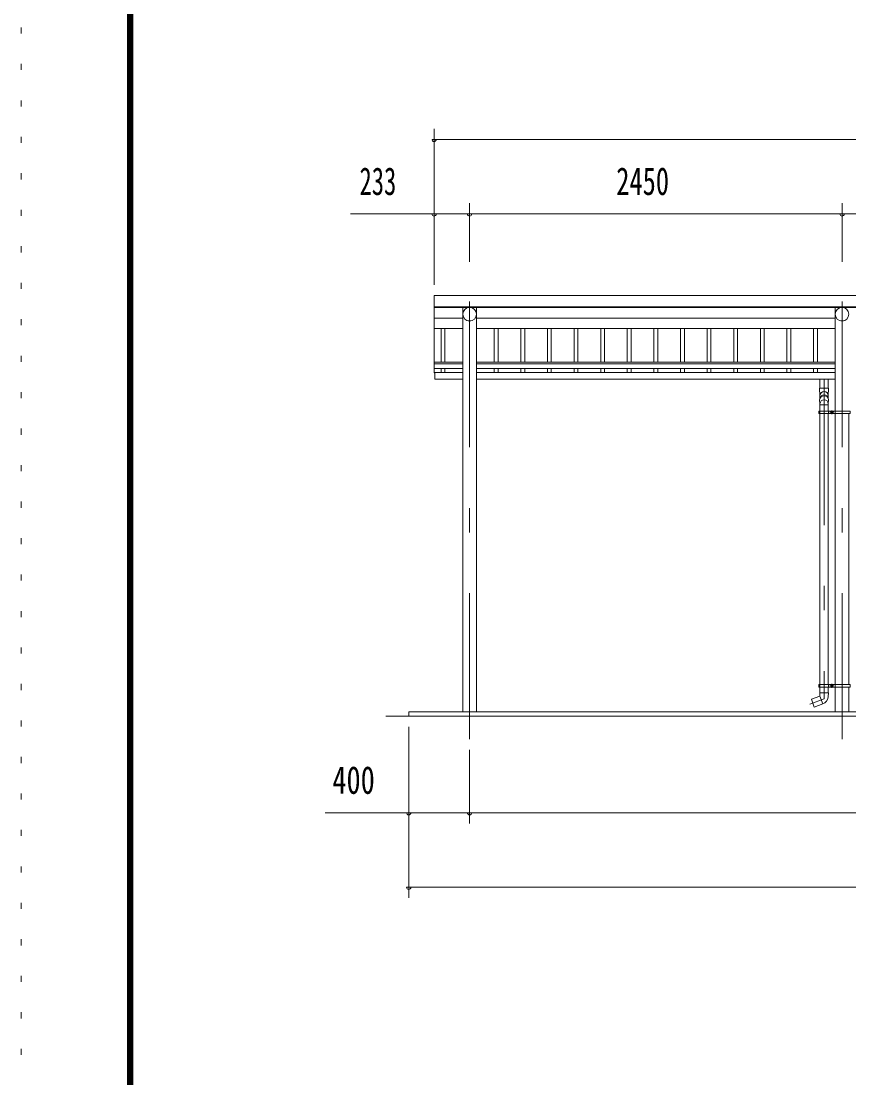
# Model space of a CAD drawing. Units: millimetres, scale not verified. Extents: x -31545 to 31552, y -14700 to 14700.
# Drawn here: x -10028 to -4584, y 748 to 7701 of the extents above; entities that cross this region are included whole.
import ezdxf
from ezdxf.enums import TextEntityAlignment as Align

# ---------------------------------------------------------------- set-up
doc = ezdxf.new("R2010")
doc.units = ezdxf.units.MM
doc.header["$LTSCALE"] = 80
doc.linetypes.add('USER3', pattern=[24, 12, -5, 2, -5])
doc.linetypes.add('USER4', pattern=[3, 0.5, -2.5])
for name, color, linetype, lineweight in [('0-2_1-07BOLD', 7, 'Continuous', 18), ('0-3_1-27CENTER', 3, 'USER3', 18), ('0-4_1-47THIN', 4, 'Continuous', 18), ('0-5_1-57DIM', 3, 'Continuous', 18), ('0-C_F-F1PAPER', 5, 'Continuous', 18), ('0-D_F-E_J_ADD', 5, 'USER4', 18)]:
    doc.layers.add(name, color=color, linetype=linetype, lineweight=lineweight)
doc.styles.add('ＭＳ ゴシック', font='')
doc.styles.get('ＭＳ ゴシック').set_extended_font_data('MS Gothic')

msp = doc.modelspace()

# ---------------------------------------------------------------- linework, layer by layer
at = {"layer": '0-2_1-07BOLD'}
for p, q in [((-7311.51, 5821.4), (3354.49, 5821.4)), ((3354.49, 5817.33), (-7311.51, 5817.33)), ((-7123.06, 5817.33), (-7123.06, 3157.54)), ((-7033.96, 3157.54), (-7033.96, 5817.33)), ((-4673.06, 5135.54), (-4673.06, 5817.33)), ((-7123.06, 5747.84), (-7311.51, 5747.84)), ((-4673.06, 5747.84), (-7033.96, 5747.84)), ((-7311.51, 5678.35), (-7123.06, 5678.35)), ((-7033.96, 5678.35), (-4673.06, 5678.35)), ((-7123.06, 5456.73), (-7311.51, 5456.73)), ((-7311.51, 5446.3), (-7123.06, 5446.3)), ((-7033.96, 5456.73), (-4673.06, 5456.73)), ((-4673.06, 5446.3), (-7033.96, 5446.3)), ((-7123.06, 5416.69), (-7311.51, 5416.69)), ((-7306.51, 5390.36), (-7123.06, 5390.36)), ((-7033.96, 5416.69), (-4673.06, 5416.69)), ((-4673.06, 5390.36), (-7033.96, 5390.36)), ((-7033.96, 5345.36), (-4673.06, 5345.36)), ((-4774.02, 5285.74), (-4774.02, 5345.36)), ((-4719.02, 5345.36), (-4719.02, 5285.74)), ((-4774.02, 5176.09), (-4719.02, 5176.09)), ((-4775.62, 5127.54), (-4781.72, 5127.54)), ((-4775.62, 5119.54), (-4775.62, 5135.54)), ((-4774.03, 3335.54), (-4774.03, 5119.54)), ((-4719.02, 5119.54), (-4719.02, 3335.54)), ((-4717.42, 5135.54), (-4717.42, 5119.54)), ((-4674.67, 5135.54), (-4674.67, 5119.54)), ((-4673.07, 5119.54), (-4673.07, 3335.54)), ((-4673.06, 3386.14), (-4673.06, 5117.54)), ((-4583.97, 5119.54), (-4583.97, 3335.54)), ((-4673.06, 3335.54), (-4673.06, 3370.14)), ((-4781.72, 3327.54), (-4775.62, 3327.54)), ((-4775.62, 3319.54), (-4775.62, 3335.54)), ((-4717.52, 3282.63), (-4775.52, 3282.63)), ((-4774.03, 3282.63), (-4774.03, 3319.54)), ((-4717.52, 3282.63), (-4719.28, 3256.84)), ((-4719.02, 3319.54), (-4719.02, 3282.63)), ((-4717.42, 3335.54), (-4717.42, 3319.54)), ((-4674.67, 3335.54), (-4674.67, 3319.54)), ((-4673.07, 3319.54), (-4673.07, 3157.54)), ((-4673.06, 3157.54), (-4673.06, 3319.54)), ((-4583.97, 3319.54), (-4583.97, 3157.54)), ((-7478.51, 3157.54), (-7478.51, 3127.54)), ((3671.49, 3127.54), (-7628.51, 3127.54))]:
    msp.add_line(p, q, dxfattribs=at)
for points in [[(3354.49, 5387.78), (3354.49, 5896.54), (-7311.51, 5896.54), (-7311.51, 5387.78), (-7306.51, 5387.78)], [(-7306.51, 5390.36), (-7306.51, 5345.36), (-7123.06, 5345.36)], [(-4774.02, 5217.98), (-4774.02, 5236.07), (-4776.02, 5285.74), (-4717.02, 5285.74)], [(-4717.02, 5285.74), (-4719.02, 5236.07), (-4719.02, 5217.97)], [(-4774.02, 5135.54), (-4774.02, 5183.03), (-4776.02, 5208.87)], [(-4717.03, 5209), (-4719.02, 5183.03), (-4719.02, 5135.54)], [(-4775.52, 3282.63), (-4774.02, 3260.63), (-4755.21, 3208.95)], [(-4755.49, 3208.85), (-4811.59, 3188.43), (-4830.4, 3240.11), (-4774.02, 3260.63)], [(-7478.51, 3157.54), (3521.49, 3157.54), (3521.49, 3127.54)]]:
    msp.add_lwpolyline(points, dxfattribs=at)
for points in [[(-4576.27, 5119.54), (-4576.27, 5135.54), (-4781.72, 5135.54), (-4781.72, 5119.54)], [(-4701.05, 5130.42), (-4701.05, 5124.65), (-4696.05, 5121.77), (-4691.05, 5124.65), (-4691.05, 5130.42), (-4696.05, 5133.31)], [(-4781.72, 3335.54), (-4576.27, 3335.54), (-4576.27, 3319.54), (-4781.72, 3319.54)], [(-4701.05, 3330.43), (-4696.05, 3333.31), (-4691.05, 3330.43), (-4691.05, 3324.65), (-4696.05, 3321.77), (-4701.05, 3324.65)]]:
    msp.add_lwpolyline(points, close=True, dxfattribs=at)
for centre, radius in [((-7078.51, 5772.78), 44.55), ((-4628.51, 5772.78), 44.55), ((-4696.05, 5127.54), 6.25), ((-4696.05, 5127.54), 4.9), ((-4696.05, 3327.54), 6.25), ((-4696.05, 3327.54), 4.9)]:
    msp.add_circle(centre, radius, dxfattribs=at)
for centre, radius, start, end in [((-7078.51, 5772.09), 44.55, 180, 0), ((-4628.51, 5772.09), 44.55, 180, 0), ((-4746.52, 5207.16), 29.55, 3.56303, 176.43697), ((-4746.52, 5236.37), 27.55, 3.55867, 176.44133), ((-4746.52, 5215.66), 27.55, 3.55867, 176.44133), ((-4746.52, 5182.05), 27.55, 3.55867, 176.44133), ((-4774.15, 3260.59), 55, 289.83269, 356.09424)]:
    msp.add_arc(centre, radius, start, end, dxfattribs=at)
at = {"layer": '0-3_1-27CENTER'}
for p, q in [((-7078.51, 2977.54), (-7078.51, 6047.54)), ((-4628.51, 2977.54), (-4628.51, 6047.54)), ((-4746.52, 5345.36), (-4746.52, 3241.38)), ((-4683.55, 5127.54), (-4708.55, 5127.54)), ((-4696.05, 5115.04), (-4696.05, 5140.04)), ((-4696.05, 3315.04), (-4696.05, 3340.04)), ((-4683.55, 3327.54), (-4708.55, 3327.54)), ((-4746.51, 3241.38), (-4839.78, 3207.43))]:
    msp.add_line(p, q, dxfattribs=at)
at = {"layer": '0-4_1-47THIN'}
for p, q in [((-7266.01, 5456.73), (-7266.01, 5678.35)), ((-7241.01, 5678.35), (-7241.01, 5456.73)), ((-6916.01, 5678.35), (-6916.01, 5456.73)), ((-6891.01, 5456.73), (-6891.01, 5678.35)), ((-6741.01, 5456.73), (-6741.01, 5678.35)), ((-6716.01, 5678.35), (-6716.01, 5456.73)), ((-6566.01, 5678.35), (-6566.01, 5456.73)), ((-6541.01, 5456.73), (-6541.01, 5678.35)), ((-6391.01, 5456.73), (-6391.01, 5678.35)), ((-6366.01, 5678.35), (-6366.01, 5456.73)), ((-6216.01, 5678.35), (-6216.01, 5456.73)), ((-6191.01, 5456.73), (-6191.01, 5678.35)), ((-6041.01, 5456.73), (-6041.01, 5678.35)), ((-6016.01, 5678.35), (-6016.01, 5456.73)), ((-5866.01, 5678.35), (-5866.01, 5456.73)), ((-5841.01, 5456.73), (-5841.01, 5678.35)), ((-5691.01, 5456.73), (-5691.01, 5678.35)), ((-5666.01, 5678.35), (-5666.01, 5456.73)), ((-5516.01, 5678.35), (-5516.01, 5456.73)), ((-5491.01, 5456.73), (-5491.01, 5678.35)), ((-5341.01, 5456.73), (-5341.01, 5678.35)), ((-5316.01, 5678.35), (-5316.01, 5456.73)), ((-5166.01, 5678.35), (-5166.01, 5456.73)), ((-5141.01, 5456.73), (-5141.01, 5678.35)), ((-4991.01, 5456.73), (-4991.01, 5678.35)), ((-4966.01, 5678.35), (-4966.01, 5456.73)), ((-4816.01, 5678.35), (-4816.01, 5456.73)), ((-4791.01, 5456.73), (-4791.01, 5678.35)), ((-7266.01, 5390.36), (-7266.01, 5416.69)), ((-7241.01, 5416.69), (-7241.01, 5390.36)), ((-6916.01, 5416.69), (-6916.01, 5390.36)), ((-6891.01, 5390.36), (-6891.01, 5416.69)), ((-6741.01, 5390.36), (-6741.01, 5416.69)), ((-6716.01, 5416.69), (-6716.01, 5390.36)), ((-6566.01, 5416.69), (-6566.01, 5390.36)), ((-6541.01, 5390.36), (-6541.01, 5416.69)), ((-6391.01, 5390.36), (-6391.01, 5416.69)), ((-6366.01, 5416.69), (-6366.01, 5390.36)), ((-6216.01, 5416.69), (-6216.01, 5390.36)), ((-6191.01, 5390.36), (-6191.01, 5416.69)), ((-6041.01, 5390.36), (-6041.01, 5416.69)), ((-6016.01, 5416.69), (-6016.01, 5390.36)), ((-5866.01, 5416.69), (-5866.01, 5390.36)), ((-5841.01, 5390.36), (-5841.01, 5416.69)), ((-5691.01, 5390.36), (-5691.01, 5416.69)), ((-5666.01, 5416.69), (-5666.01, 5390.36)), ((-5516.01, 5416.69), (-5516.01, 5390.36)), ((-5491.01, 5390.36), (-5491.01, 5416.69)), ((-5341.01, 5390.36), (-5341.01, 5416.69)), ((-5316.01, 5416.69), (-5316.01, 5390.36)), ((-5166.01, 5416.69), (-5166.01, 5390.36)), ((-5141.01, 5390.36), (-5141.01, 5416.69)), ((-4991.01, 5390.36), (-4991.01, 5416.69)), ((-4966.01, 5416.69), (-4966.01, 5390.36)), ((-4816.01, 5416.69), (-4816.01, 5390.36)), ((-4791.01, 5390.36), (-4791.01, 5416.69))]:
    msp.add_line(p, q, dxfattribs=at)
at = {"layer": '0-5_1-57DIM'}
for p, q in [((-7311.51, 5966.54), (-7311.51, 6992.54)), ((-7297.51, 6922.54), (-7325.51, 6922.54)), ((-7311.51, 6922.54), (3354.49, 6922.54)), ((-7078.51, 6117.54), (-7078.51, 6502.54)), ((-4628.51, 6117.54), (-4628.51, 6502.54)), ((-7311.51, 6432.54), (-7861.01, 6432.54)), ((-7297.51, 6432.54), (-7325.51, 6432.54)), ((-7311.51, 6432.54), (-7078.51, 6432.54)), ((-7064.51, 6432.54), (-7092.51, 6432.54)), ((-7078.51, 6432.54), (-4628.51, 6432.54)), ((-4614.51, 6432.54), (-4642.51, 6432.54)), ((-4628.51, 6432.54), (-1828.51, 6432.54)), ((-7478.51, 1932.54), (-7478.51, 3057.54)), ((-7078.51, 2907.54), (-7078.51, 2422.54)), ((-7478.51, 2492.54), (-8028.01, 2492.54)), ((-7464.51, 2492.54), (-7492.51, 2492.54)), ((-7478.51, 2492.54), (-7078.51, 2492.54)), ((-7064.51, 2492.54), (-7092.51, 2492.54)), ((-7078.51, 2492.54), (3121.49, 2492.54)), ((-7464.51, 2002.54), (-7492.51, 2002.54)), ((-7478.51, 2002.54), (3521.49, 2002.54))]:
    msp.add_line(p, q, dxfattribs=at)
for centre in [(-7311.51, 6922.54), (-7311.51, 6432.54), (-7078.51, 6432.54), (-4628.51, 6432.54), (-7478.51, 2492.54), (-7078.51, 2492.54), (-7478.51, 2002.54)]:
    msp.add_arc(centre, 14, 180, 0, dxfattribs=at)
at = {"layer": '0-C_F-F1PAPER'}
for points in [[(30852.03, -14000), (-9327.96, -14000), (-9327.96, 14140), (30852.03, 14140)], [(30848.53, -13996.5), (30848.53, 14136.5), (-9324.46, 14136.5), (-9324.46, -13996.5)], [(30845.03, -13993), (30845.03, 14133), (-9320.96, 14133), (-9320.96, -13993)], [(30841.53, -13989.5), (-9317.46, -13989.5), (-9317.46, 14129.5), (30841.53, 14129.5)], [(30838.03, -13986), (30838.03, 14126), (-9313.96, 14126), (-9313.96, -13986)], [(30834.53, -13982.5), (-9310.46, -13982.5), (-9310.46, 14122.5), (30834.53, 14122.5)], [(30831.03, -13979), (30831.03, 14119), (-9306.96, 14119), (-9306.96, -13979)], [(30827.54, -13975.5), (-9303.46, -13975.5), (-9303.46, 14115.5), (30827.54, 14115.5)], [(30824.03, -13972), (-9299.96, -13972), (-9299.96, 14112), (30824.03, 14112)], [(30820.53, -13968.5), (-9296.46, -13968.5), (-9296.46, 14108.5), (30820.53, 14108.5)], [(30817.03, -13965), (30817.03, 14105), (-9292.96, 14105), (-9292.96, -13965)]]:
    msp.add_lwpolyline(points, close=True, dxfattribs=at)
at = {"layer": '0-D_F-E_J_ADD'}
msp.add_lwpolyline([(31552.03, -14700), (-10027.97, -14700), (-10027.97, 14700), (31552.03, 14700)], close=True, dxfattribs=at)

# ---------------------------------------------------------------- texts
at = {"layer": '0-5_1-57DIM', "color": 7, "style": 'ＭＳ ゴシック'}
for s, width, p in [('233', 0.65, (-7802.45, 6502.54)), ('2450', 0.7, (-6113.92, 6502.54)), ('400', 0.75, (-7980.94, 2562.54))]:
    msp.add_text(s, height=182.3, dxfattribs=dict(at, width=width)).set_placement(p, align=Align.BOTTOM_LEFT)

doc.saveas('drawing.dxf')
